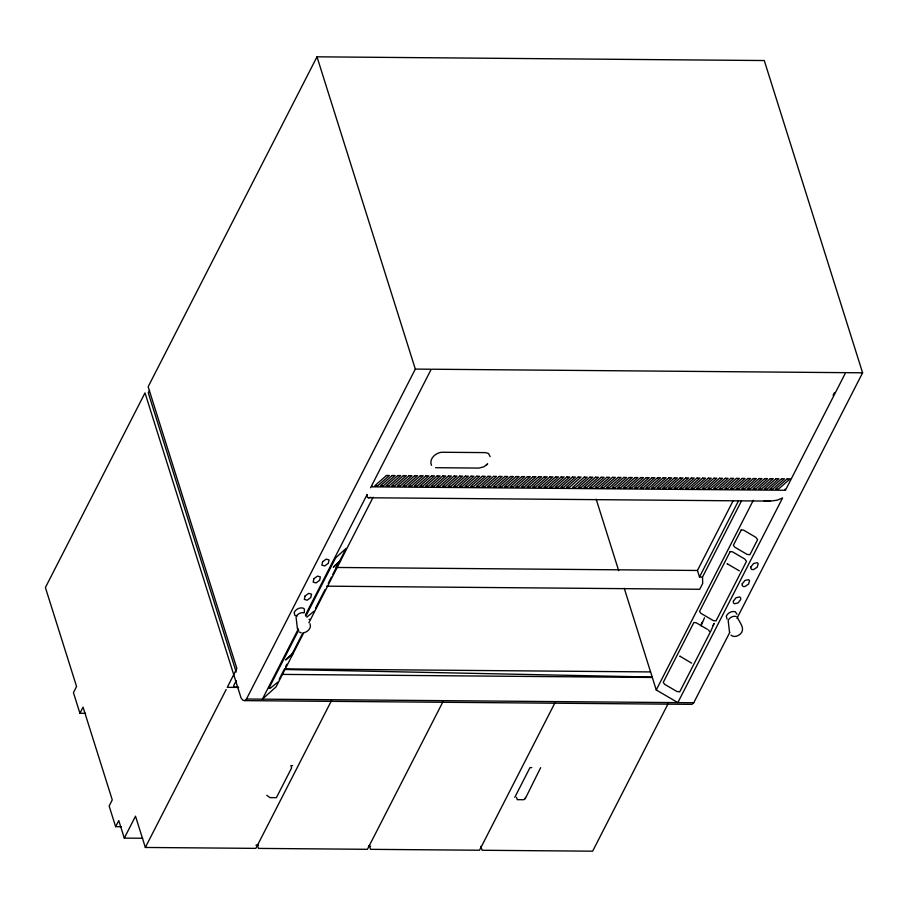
<?xml version="1.0" encoding="UTF-8"?>
<svg xmlns="http://www.w3.org/2000/svg" width="908" height="908" viewBox="0 0 908 908"><rect width="100%" height="100%" fill="white"/><g stroke="black" fill="none" stroke-linecap="round" stroke-linejoin="round"><path stroke-width="1.36" d="M516.527 797.36L517.242 799.664L523.734 799.721L525.289 798.62L525.403 797.44M540.635 767.68L525.289 798.62M704.506 617.78L701.055 625.85M304.271 612.344L304.441 609.109L303.181 608.122C299.64 607.134 295.599 609.257 294.158 612.594L294.907 615.51M736.933 618.371L862.6 372.813L764.275 60.541L316.994 56.818L148.152 386.751L236.863 668.492L227.295 687.322L238.634 687.424M149.548 390.463L148.288 392.926L236.182 672.056M85.59 713.325L79.927 713.279L83.059 707.162L112.263 799.914L109.142 806.032L115.634 826.677L121.297 826.723M115.634 826.677L118.766 820.56L124.294 838.118L142.715 838.266M124.294 838.118L135.508 816.201L145.348 847.459L255.886 848.378L331.568 700.477M145.348 847.459L226.171 689.524M236.228 680.705L233.685 685.676L234.151 687.152L238.316 687.186M79.927 713.279L73.434 692.634L76.567 686.516L45.4 587.544L145.008 392.903L241.051 697.923L242.867 700.238L244.774 700.624L246.477 699.024L415.319 369.091L316.994 56.818M298.38 628.847L262.389 699.16L276.111 686.811L303.737 632.808M305.44 615.034L367.127 494.497L367.048 496.801L368.308 497.754L770.166 501.103L777.225 500.206L782.582 497.947L677.845 702.61L656.257 689.966L624.239 588.27M370.589 487.732L431.232 369.227L415.319 369.091M298.687 630.107L268.847 688.423L269.767 688.128M305.78 616.237L335.62 557.921L346.141 548.353L332.737 574.56M279.187 679.207L284.295 669.219M285.566 666.722L286.849 664.225M291.956 654.248L302.818 633.024M315.485 608.269L325.064 589.542M328.265 583.299L331.454 577.057M308.879 622.763L373.143 497.198M443.127 701.407L367.434 849.309L258.462 848.401L257.236 844.497M555.208 702.338L479.526 850.24L370.555 849.332L369.318 845.427M514.779 797.349L530 767.589L531.748 767.612M741.439 500.955L702.52 577.011L699.5 576.989L697.446 570.474L733.176 500.649M699.5 576.989L738.42 500.932M656.257 689.966L753.288 500.353M701.26 624.125L702.338 622.014M668.322 703.269L592.64 851.182L482.103 850.263L480.877 846.358M713.052 625.499L714.131 623.387L710.692 631.446M833.09 395.241L834.361 392.744M371.735 485.644L372.11 486.836L785.443 490.263L845.62 372.666L432.287 369.227M244.774 700.624L692.066 704.347L693.757 702.747L729.85 632.229M486.234 465.259L487.675 463.875L483.975 466.746L479.038 468.074L435.579 467.699M333.747 566.581L340.523 560.486M340.352 561.246L333.327 567.352M314.1 611.209L306.802 617.145M285.487 659.878L293.227 652.909M293.057 653.669L286.031 659.775M277.791 682.158L270.493 688.082M303.635 632.774C307.517 632.184 311.898 627.893 309.98 623.739M309.083 619.54L309.844 619.301M368.308 497.754L370.839 497.346M846.687 372.677L862.6 372.813M336.096 567.466L697.446 570.474M326.653 586.171L699.716 589.281L702.701 583.435L702.52 577.011M284.613 668.89L650.582 671.931M282.104 674.394L652.319 677.47M246.477 699.024L693.757 702.747M292.637 765.614L290.901 765.603L291.627 767.907L276.395 797.667L269.914 797.61L266.782 795.283M255.942 845.303L258.53 845.325M368.534 846.245L370.612 846.256M284.692 669.48L652.194 677.05M764.071 500.739L770.166 501.103M736.263 616.464C733.085 615.579 729.465 617.474 728.171 620.459L729.521 632.263M304.135 612.866C300.957 611.981 297.336 613.887 296.042 616.873L297.393 628.677M691.624 663.146L679.82 656.121L680.285 656.507M299.379 632.047L301.161 632.785M739.316 570.837L727.126 563.698L727.58 564.084M707.343 629.301L696.164 622.752L693.882 622.491L663.226 682.396L664.656 684.314L676.959 691.521L679.729 691.839L710.204 632.286L708.467 629.959M730.997 635.169C734.254 638.12 739.645 635.668 741.722 632.343C744.549 627.201 739.101 621.81 737.387 617.349M727.036 619.097L726.286 616.18C727.728 612.855 731.769 610.732 735.31 611.72L736.955 614.194M296.803 616.35L296.212 615.454L296.576 615.999M785.068 489.071L785.443 490.263M596.193 499.218L618.711 570.735M490.127 456.656L488.538 453.523L485.564 452.615L442.094 452.252C435.988 452.468 428.565 458.858 431.55 465.35M733.38 601.107L733.358 602.753L734.311 603.752L737.966 602.969L740.69 599.564L740.724 597.929L739.759 596.931L736.104 597.702L733.38 601.107M742.222 583.855L742.188 585.49L743.153 586.489L744.832 586.568L748.521 584.15L749.554 580.666L748.601 579.667L744.946 580.439L742.222 583.855M750.905 566.876L750.882 568.51L751.835 569.509L753.526 569.588L757.204 567.171L758.248 563.686L757.283 562.688L753.629 563.471L750.905 566.876M305.099 595.943L304.328 599.371L307.165 600.199L310.763 597.6L311.546 594.173L308.709 593.344L305.099 595.943M313.93 578.68L313.158 582.107L315.995 582.936L319.605 580.337L320.376 576.909L317.539 576.081L313.93 578.68M322.624 561.7L321.852 565.128L324.678 565.956L328.287 563.357L329.059 559.941L326.222 559.112L322.624 561.7M730.191 551.542L699.523 611.459L700.965 613.365L713.268 620.573L716.037 620.902L746.512 561.337L744.764 559.022L732.461 551.814L730.191 551.542M741.291 529.852L733.38 545.288L734.822 547.206L747.125 554.413L749.895 554.731L757.612 539.647L755.865 537.332L743.561 530.124L741.291 529.852M386.468 475.486L374.856 485.701L377.773 485.723L389.396 475.508L386.468 475.486M392.108 475.531L380.497 485.746L383.414 485.769L395.025 475.554L392.108 475.531M397.749 475.576L386.138 485.791L389.055 485.814L400.666 475.599L397.749 475.576M403.379 475.622L391.768 485.837L394.696 485.859L406.307 475.656L403.379 475.622M409.02 475.667L397.409 485.882L400.326 485.905L411.937 475.701L409.02 475.667M414.661 475.724L403.05 485.928L405.967 485.95L417.578 475.747L414.661 475.724M420.302 475.769L408.679 485.973L411.608 486.007L423.219 475.792L420.302 475.769M425.931 475.815L414.32 486.03L417.237 486.052L428.848 475.837L425.931 475.815M431.572 475.86L419.961 486.075L422.878 486.098L434.489 475.883L431.572 475.86M437.213 475.906L425.591 486.12L428.519 486.143L440.13 475.928L437.213 475.906M442.843 475.951L431.232 486.166L434.149 486.189L445.76 475.974L442.843 475.951M448.484 475.996L436.873 486.211L439.79 486.234L451.401 476.03L448.484 475.996M454.125 476.053L442.514 486.257L445.431 486.279L457.042 476.076L454.125 476.053M459.754 476.098L448.143 486.302L451.06 486.325L462.683 476.121L459.754 476.098M465.395 476.144L453.784 486.348L456.701 486.382L468.312 476.167L465.395 476.144M471.036 476.189L459.425 486.404L462.342 486.427L473.953 476.212L471.036 476.189M476.666 476.235L465.055 486.45L467.983 486.472L479.594 476.257L476.666 476.235M482.307 476.28L470.696 486.495L473.613 486.518L485.224 476.303L482.307 476.28M487.948 476.325L476.337 486.54L479.254 486.563L490.865 476.348L487.948 476.325M493.577 476.371L481.966 486.586L484.895 486.609L496.506 476.405L493.577 476.371M499.218 476.428L487.607 486.631L490.524 486.654L502.135 476.45L499.218 476.428M504.859 476.473L493.248 486.677L496.165 486.699L507.776 476.496L504.859 476.473M510.5 476.518L498.878 486.722L501.806 486.756L513.417 476.541L510.5 476.518M516.13 476.564L504.519 486.779L507.436 486.801L519.047 476.587L516.13 476.564M521.771 476.609L510.16 486.824L513.077 486.847L524.688 476.632L521.771 476.609M527.412 476.655L515.801 486.87L518.718 486.892L530.329 476.677L527.412 476.655M533.041 476.7L521.43 486.915L524.347 486.938L535.97 476.723L533.041 476.7M538.682 476.745L527.071 486.96L529.988 486.983L541.599 476.779L538.682 476.745M544.323 476.802L532.712 487.006L535.629 487.029L547.24 476.825L544.323 476.802M549.953 476.848L538.342 487.051L541.259 487.085L552.881 476.87L549.953 476.848M555.594 476.893L543.983 487.108L546.9 487.131L558.511 476.916L555.594 476.893M561.235 476.938L549.624 487.153L552.541 487.176L564.152 476.961L561.235 476.938M566.864 476.984L555.253 487.199L558.182 487.221L569.793 477.006L566.864 476.984M572.505 477.029L560.894 487.244L563.811 487.267L575.422 477.052L572.505 477.029M578.146 477.075L566.535 487.29L569.452 487.312L581.063 477.097L578.146 477.075M584.275 477.131L572.653 487.346L575.581 487.369L587.192 477.154L584.275 477.131M589.905 477.177L578.294 487.392L581.211 487.414L592.822 477.199L589.905 477.177M595.546 477.222L583.935 487.437L586.852 487.46L598.463 477.245L595.546 477.222M601.187 477.267L589.564 487.483L592.493 487.505L604.104 477.29L601.187 477.267M606.816 477.313L595.205 487.528L598.122 487.551L609.733 477.336L606.816 477.313M612.457 477.358L600.846 487.573L603.763 487.596L615.374 477.392L612.457 477.358M618.098 477.415L606.487 487.619L609.404 487.641L621.015 477.438L618.098 477.415M623.728 477.46L612.117 487.664L615.034 487.698L626.656 477.483L623.728 477.46M629.369 477.506L617.758 487.721L620.675 487.744L632.286 477.529L629.369 477.506M635.01 477.551L623.399 487.766L626.316 487.789L637.927 477.574L635.01 477.551M640.639 477.597L629.028 487.812L631.957 487.834L643.568 477.619L640.639 477.597M646.28 477.642L634.669 487.857L637.586 487.88L649.197 477.665L646.28 477.642M651.921 477.687L640.31 487.902L643.227 487.925L654.838 477.721L651.921 477.687M657.551 477.744L645.94 487.948L648.868 487.971L660.479 477.767L657.551 477.744M663.192 477.79L651.581 487.993L654.498 488.016L666.109 477.812L663.192 477.79M668.833 477.835L657.222 488.039L660.139 488.073L671.75 477.858L668.833 477.835M674.474 477.88L662.851 488.095L665.78 488.118L677.391 477.903L674.474 477.88M680.103 477.926L668.492 488.141L671.409 488.164L683.02 477.949L680.103 477.926M685.744 477.971L674.133 488.186L677.05 488.209L688.661 477.994L685.744 477.971M691.385 478.017L679.774 488.232L682.691 488.254L694.302 478.039L691.385 478.017M697.015 478.062L685.404 488.277L688.321 488.3L699.943 478.096L697.015 478.062M702.656 478.119L691.045 488.322L693.962 488.345L705.573 478.141L702.656 478.119M708.297 478.164L696.686 488.368L699.603 488.391L711.214 478.187L708.297 478.164M713.926 478.21L702.315 488.413L705.244 488.447L716.855 478.232L713.926 478.21M719.567 478.255L707.956 488.47L710.873 488.493L722.484 478.278L719.567 478.255M725.208 478.3L713.597 488.515L716.514 488.538L728.125 478.323L725.208 478.3M730.838 478.346L719.227 488.561L722.155 488.583L733.766 478.368L730.838 478.346M736.479 478.391L724.868 488.606L727.785 488.629L739.396 478.414L736.479 478.391M742.12 478.437L730.509 488.652L733.426 488.674L745.037 478.471L742.12 478.437M747.761 478.493L736.138 488.697L739.067 488.72L750.678 478.516L747.761 478.493M753.39 478.539L741.779 488.742L744.696 488.776L756.307 478.561L753.39 478.539M759.031 478.584L747.42 488.799L750.337 488.822L761.948 478.607L759.031 478.584M764.672 478.63L753.061 488.844L755.978 488.867L767.589 478.652L764.672 478.63M770.302 478.675L758.691 488.89L761.608 488.913L773.23 478.698L770.302 478.675M775.943 478.72L764.332 488.935L767.249 488.958L778.86 478.743L775.943 478.72M781.584 478.766L769.973 488.981L772.89 489.003L784.501 478.788L781.584 478.766M787.213 478.811L775.602 489.026L778.519 489.049L790.142 478.845L787.213 478.811"/></g></svg>
